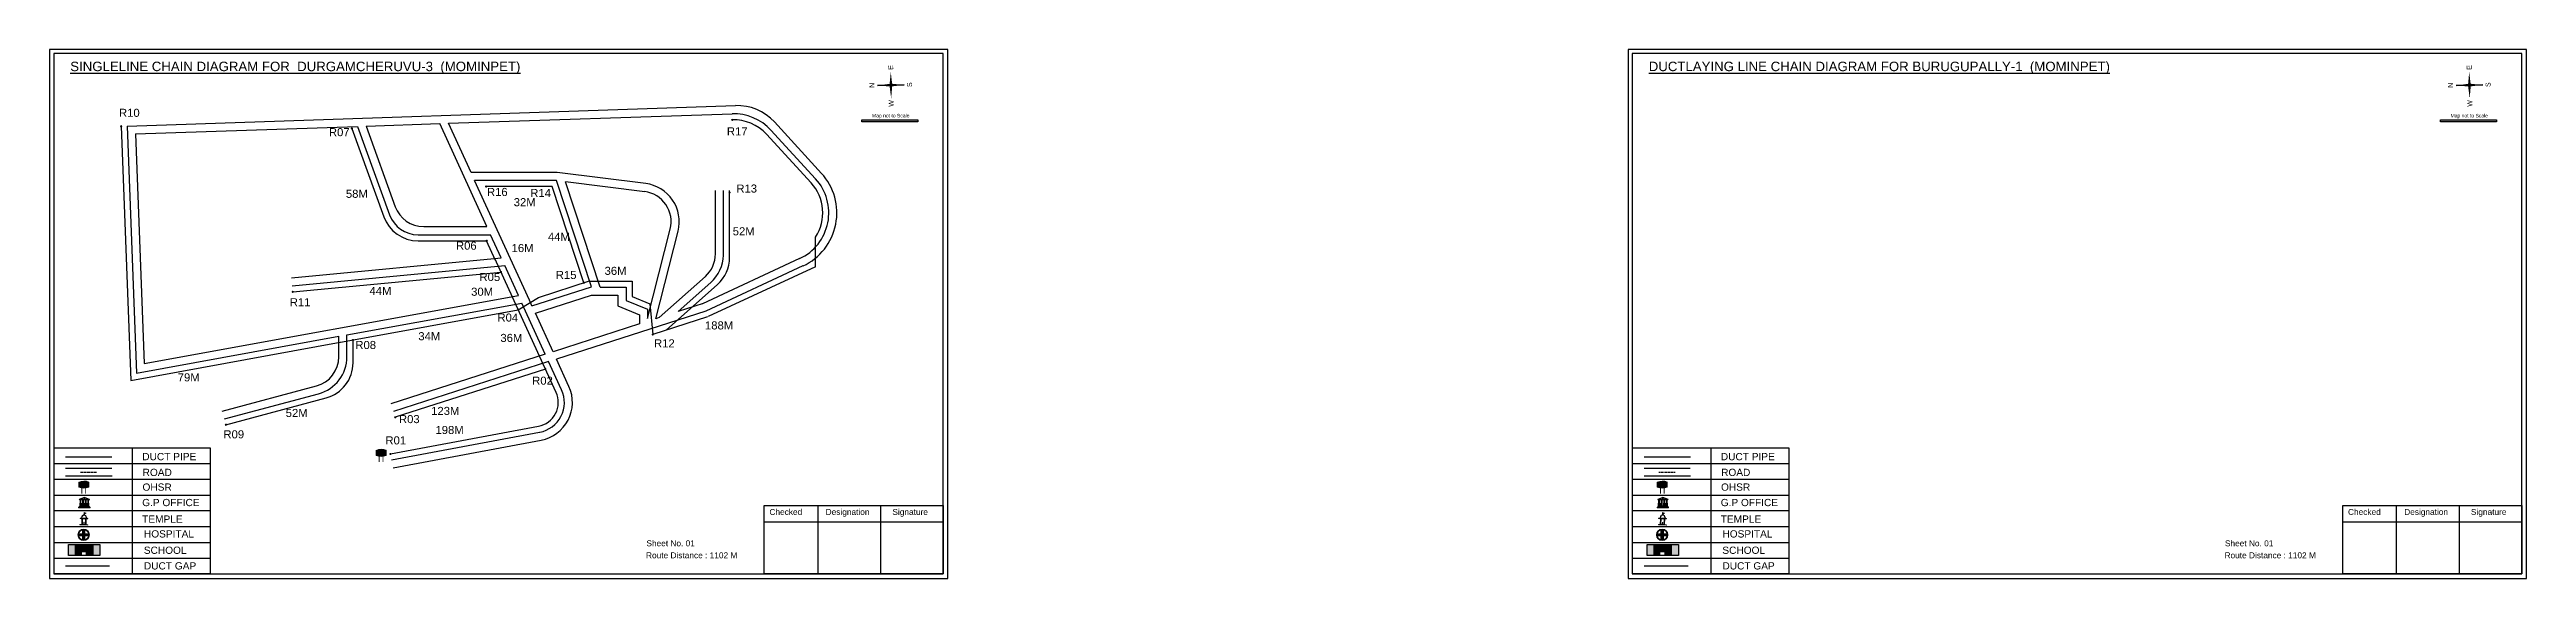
# Model space of a CAD drawing. Header units: inches. Extents: x 13 to 2552, y -2100 to 535.
# Drawn here: x 13 to 2467, y 10 to 535 of the extents above; entities that cross this region are included whole.
import ezdxf

# ---------------------------------------------------------------- set-up
doc = ezdxf.new("R2010")
doc.units = ezdxf.units.IN
doc.header["$MEASUREMENT"] = 0
doc.linetypes.add('DASHEDX2', pattern=[1.5, 1, -0.5])
doc.layers.add('LANDMARK', color=7, linetype='Continuous')
doc.layers.add('OHT', color=7, linetype='Continuous')
doc.styles.get("Standard").update_dxf_attribs({"font": 'arial.ttf'})

# ---------------------------------------------------------------- blocks, each defined once
blk = doc.blocks.new('OHT')
at = {"linetype": 'Continuous', "lineweight": 0, "true_color": 0x0ffffc}
blk.add_hatch(color=4, dxfattribs=at).paths.add_polyline_path([(0.01, 1), (0, 1, 0.101323), (-0.4, 0.92), (-0.4, 0.52, 0.194075), (0.4, 0.52), (0.4, 0.92, 0.097877)])
at = {"color": 4, "linetype": 'Continuous', "lineweight": 0, "true_color": 0x0ffffc, "flags": 128}
for points in [[(-0.4, 0.52), (-0.4, 0.92)], [(0.4, 0.52), (0.4, 0.92)]]:
    blk.add_lwpolyline(points, dxfattribs=at)
at = {"color": 4, "linetype": 'Continuous', "lineweight": 0, "true_color": 0x0ffffc, "const_width": 0.075, "flags": 128}
for points in [[(-0.15, 0), (-0.15, 0.48)], [(0.15, 0), (0.15, 0.47)]]:
    blk.add_lwpolyline(points, dxfattribs=at)
at = {"color": 4, "linetype": 'Continuous', "lineweight": 0, "true_color": 0x0ffffc}
for centre, radius, start, end in [((0.01, -0.02), 1.02, 67.3109, 113.4711), ((0, 1.51), 1.07, 247.7682, 291.7007)]:
    blk.add_arc(centre, radius, start, end, dxfattribs=at)
blk = doc.blocks.new('Government_Office')
at = {"linetype": 'Continuous', "lineweight": 0, "true_color": 0xff0000}
for points in [[(-0.5, 0.05), (0.5, 0.05), (0.5, 0), (-0.5, 0)], [(-0.45, 0.08), (-0.45, 0.12), (0.45, 0.12), (0.45, 0.08)], [(-0.4, 0.14), (-0.4, 0.18), (0.4, 0.18), (0.4, 0.14)]]:
    blk.add_hatch(color=1, dxfattribs=at).paths.add_polyline_path(points)
h = blk.add_hatch(color=1, dxfattribs=at)
h.paths.add_polyline_path([(0.44, 0.72), (0.45, 0.75), (0, 0.93), (-0.45, 0.75), (-0.44, 0.72)])
h.paths.add_polyline_path([(0.36, 0.75), (-0.36, 0.75), (0, 0.9)], flags=16)
h.paths.add_polyline_path([(0, 0.78, -1), (0, 0.87, -1)], flags=0)
h = blk.add_hatch(color=1, dxfattribs=at)
edge = h.paths.add_edge_path()
edge.add_line((-0.27, 0.2), (-0.3, 0.68))
edge.add_line((-0.3, 0.68), (-0.29, 0.68))
edge.add_arc((-0.28, 0.69), 0.0176, 225.304, 441.5659)
edge.add_line((-0.28, 0.7), (-0.39, 0.7))
edge.add_arc((-0.39, 0.69), 0.0176, 98.4341, 314.696)
edge.add_line((-0.38, 0.68), (-0.37, 0.68))
edge.add_line((-0.37, 0.68), (-0.4, 0.2))
edge.add_line((-0.4, 0.2), (-0.27, 0.2))
h = blk.add_hatch(color=1, dxfattribs=at)
edge = h.paths.add_edge_path()
edge.add_line((-0.05, 0.2), (-0.07, 0.68))
edge.add_line((-0.07, 0.68), (-0.07, 0.68))
edge.add_arc((-0.05, 0.69), 0.0176, 225.304, 441.5659)
edge.add_line((-0.05, 0.7), (-0.17, 0.7))
edge.add_arc((-0.17, 0.69), 0.0176, 98.4341, 314.696)
edge.add_line((-0.16, 0.68), (-0.15, 0.68))
edge.add_line((-0.15, 0.68), (-0.18, 0.2))
edge.add_line((-0.18, 0.2), (-0.05, 0.2))
h = blk.add_hatch(color=1, dxfattribs=at)
edge = h.paths.add_edge_path()
edge.add_arc((0, 0.83), 0.0467, 90, 270)
edge.add_arc((0, 0.83), 0.0467, 270, 450)
h = blk.add_hatch(color=1, dxfattribs=at)
edge = h.paths.add_edge_path()
edge.add_line((0.18, 0.2), (0.15, 0.68))
edge.add_line((0.15, 0.68), (0.16, 0.68))
edge.add_arc((0.17, 0.69), 0.0176, 225.304, 441.5659)
edge.add_line((0.17, 0.7), (0.05, 0.7))
edge.add_arc((0.05, 0.69), 0.0176, 98.4341, 314.696)
edge.add_line((0.07, 0.68), (0.07, 0.68))
edge.add_line((0.07, 0.68), (0.05, 0.2))
edge.add_line((0.05, 0.2), (0.18, 0.2))
h = blk.add_hatch(color=1, dxfattribs=at)
edge = h.paths.add_edge_path()
edge.add_line((0.4, 0.2), (0.37, 0.68))
edge.add_line((0.37, 0.68), (0.38, 0.68))
edge.add_arc((0.39, 0.69), 0.0176, 225.304, 441.5659)
edge.add_line((0.4, 0.7), (0.28, 0.7))
edge.add_arc((0.28, 0.69), 0.0176, 98.4341, 314.696)
edge.add_line((0.29, 0.68), (0.3, 0.68))
edge.add_line((0.3, 0.68), (0.27, 0.2))
edge.add_line((0.27, 0.2), (0.4, 0.2))
at = {"color": 1, "linetype": 'Continuous', "lineweight": 0, "true_color": 0xff0000, "flags": 128}
for points in [[(-0.5, 0.05), (0.5, 0.05), (0.5, 0), (-0.5, 0)], [(-0.45, 0.75), (-0.44, 0.72), (0.44, 0.72), (0.45, 0.75), (0, 0.93)], [(-0.45, 0.08), (-0.45, 0.12), (0.45, 0.12), (0.45, 0.08)], [(-0.4, 0.14), (-0.4, 0.18), (0.4, 0.18), (0.4, 0.14)], [(-0.36, 0.75), (0.36, 0.75), (0, 0.9)]]:
    blk.add_lwpolyline(points, close=True, dxfattribs=at)
for points in [[(-0.27, 0.2), (-0.3, 0.68), (-0.29, 0.68, 1.379694), (-0.28, 0.7), (-0.39, 0.7, 1.379694), (-0.38, 0.68), (-0.37, 0.68), (-0.4, 0.2)], [(-0.05, 0.2), (-0.07, 0.68), (-0.07, 0.68, 1.379694), (-0.05, 0.7), (-0.17, 0.7, 1.379694), (-0.16, 0.68), (-0.15, 0.68), (-0.18, 0.2)], [(0, 0.87, 1), (0, 0.78, 1)], [(0.18, 0.2), (0.15, 0.68), (0.16, 0.68, 1.379694), (0.17, 0.7), (0.05, 0.7, 1.379694), (0.07, 0.68), (0.07, 0.68), (0.05, 0.2)], [(0.4, 0.2), (0.37, 0.68), (0.38, 0.68, 1.379694), (0.4, 0.7), (0.28, 0.7, 1.379694), (0.29, 0.68), (0.3, 0.68), (0.27, 0.2)]]:
    blk.add_lwpolyline(points, format="xyb", close=True, dxfattribs=at)
blk = doc.blocks.new('Temple')
at = {"linetype": 'Continuous', "lineweight": 0, "true_color": 0xff0000}
h = blk.add_hatch(color=1, dxfattribs=at)
edge = h.paths.add_edge_path()
edge.add_line((0.17, 0.49), (0.22, 0.49))
edge.add_line((0.22, 0.49), (0.22, 0.5))
edge.add_line((0.22, 0.5), (0.31, 0.5))
edge.add_line((0.31, 0.5), (0.31, 0.53))
edge.add_line((0.31, 0.53), (0.26, 0.53))
edge.add_line((0.26, 0.53), (0.26, 0.54))
edge.add_line((0.26, 0.54), (0.2, 0.54))
edge.add_spline(control_points=[(0.2, 0.54), (0.2, 0.59), (0.19, 0.64), (0.14, 0.74), (0.09, 0.79), (0.03, 0.8), (0.02, 0.81), (0.01, 0.81)], knot_values=[4.712389, 4.712389, 4.712389, 4.712389, 5.278166, 5.278166, 6.117402, 6.117402, 6.223801, 6.223801, 6.223801, 6.223801], degree=3, periodic=0)
edge.add_line((0.01, 0.81), (0.01, 0.79))
edge.add_line((0.01, 0.79), (-0.01, 0.79))
edge.add_line((-0.01, 0.79), (-0.01, 0.81))
edge.add_spline(control_points=[(-0.01, 0.81), (-0.05, 0.8), (-0.1, 0.78), (-0.17, 0.7), (-0.2, 0.63), (-0.2, 0.55), (-0.2, 0.55), (-0.2, 0.54)], knot_values=[6.343965, 6.343965, 6.343965, 6.343965, 6.956638, 6.956638, 7.795874, 7.795874, 7.853982, 7.853982, 7.853982, 7.853982], degree=3, periodic=0)
edge.add_line((-0.2, 0.54), (-0.26, 0.54))
edge.add_line((-0.26, 0.54), (-0.26, 0.53))
edge.add_line((-0.26, 0.53), (-0.31, 0.53))
edge.add_line((-0.31, 0.53), (-0.31, 0.5))
edge.add_line((-0.31, 0.5), (-0.22, 0.5))
edge.add_line((-0.22, 0.5), (-0.22, 0.49))
edge.add_line((-0.22, 0.49), (-0.17, 0.49))
edge.add_line((-0.17, 0.49), (-0.17, 0.07))
edge.add_arc((-0.2, 0.07), 0.03, -90, 0, ccw=False)
edge.add_line((-0.2, 0.04), (-0.26, 0.04))
edge.add_line((-0.26, 0.04), (-0.26, 0.03))
edge.add_line((-0.26, 0.03), (-0.31, 0.03))
edge.add_line((-0.31, 0.03), (-0.31, 0))
edge.add_line((-0.31, 0), (0.31, 0))
edge.add_line((0.31, 0), (0.31, 0.03))
edge.add_line((0.31, 0.03), (0.26, 0.03))
edge.add_line((0.26, 0.03), (0.26, 0.04))
edge.add_line((0.26, 0.04), (0.2, 0.04))
edge.add_arc((0.2, 0.07), 0.03, 180, 270, ccw=False)
edge.add_line((0.17, 0.07), (0.17, 0.49))
h.paths.add_polyline_path([(0.12, 0.07, -0.414214), (0.1, 0.04), (0.05, 0.04), (0.05, 0.03), (-0.05, 0.03), (-0.05, 0.04), (-0.1, 0.04, -0.414214), (-0.12, 0.07), (-0.12, 0.5), (0.12, 0.5)], flags=16)
edge = h.paths.add_edge_path(flags=16)
edge.add_ellipse((0, 0.54), major_axis=(0, 0.242), ratio=0.722808, start_angle=270, end_angle=450, ccw=False)
edge.add_line((0.17, 0.54), (-0.17, 0.54))
h.paths.add_polyline_path([(0.01, 0.23), (0.01, 0.07), (-0.01, 0.07), (-0.01, 0.23)], flags=0)
at = {"linetype": 'Continuous', "lineweight": 0, "true_color": 0xe66000}
blk.add_hatch(color=32, dxfattribs=at).paths.add_polyline_path([(-0.01, 1), (0.15, 0.93), (0, 0.85)])
at = {"linetype": 'Continuous', "lineweight": 0, "true_color": 0xff0000}
h = blk.add_hatch(color=1, dxfattribs=at)
edge = h.paths.add_edge_path()
edge.add_line((0.01, 0.86), (0, 0.85))
edge.add_line((0, 0.85), (0, 0.93))
edge.add_line((0, 0.93), (-0.01, 0.93))
edge.add_line((-0.01, 0.93), (-0.01, 0.81))
edge.add_spline(control_points=[(-0.01, 0.81), (0, 0.81), (0, 0.81), (0.01, 0.81)], knot_values=[6.223801, 6.223801, 6.223801, 6.223801, 6.343965, 6.343965, 6.343965, 6.343965], degree=3, periodic=0)
edge.add_line((0.01, 0.81), (0.01, 0.86))
h = blk.add_hatch(color=1, dxfattribs=at)
edge = h.paths.add_edge_path()
edge.add_line((0.01, 0.79), (0.01, 0.81))
edge.add_spline(control_points=[(0.01, 0.81), (0, 0.81), (0, 0.81), (-0.01, 0.81)], knot_values=[6.223801, 6.223801, 6.223801, 6.223801, 6.343965, 6.343965, 6.343965, 6.343965], degree=3, periodic=0)
edge.add_line((-0.01, 0.81), (-0.01, 0.79))
edge.add_line((-0.01, 0.79), (0.01, 0.79))
at = {"color": 1, "linetype": 'Continuous', "lineweight": 0, "true_color": 0xff0000, "flags": 128}
blk.add_lwpolyline([(0.2, 0.54), (0.26, 0.54), (0.26, 0.53), (0.31, 0.53), (0.31, 0.5), (0.22, 0.5), (0.22, 0.49), (0.17, 0.49), (0.17, 0.07, 0.414214), (0.2, 0.04), (0.26, 0.04), (0.26, 0.03), (0.31, 0.03), (0.31, 0), (-0.31, 0), (-0.31, 0.03), (-0.26, 0.03), (-0.26, 0.04), (-0.2, 0.04, 0.414214), (-0.17, 0.07), (-0.17, 0.49), (-0.22, 0.49), (-0.22, 0.5), (-0.31, 0.5), (-0.31, 0.53), (-0.26, 0.53), (-0.26, 0.54), (-0.2, 0.54)], format="xyb", dxfattribs=at)
blk.add_lwpolyline([(-0.17, 0.54), (0.17, 0.54)], dxfattribs=at)
blk.add_lwpolyline([(0.12, 0.5), (0.12, 0.07, -0.414214), (0.1, 0.04), (0.05, 0.04), (0.05, 0.03), (-0.05, 0.03), (-0.05, 0.04), (-0.1, 0.04, -0.414214), (-0.12, 0.07), (-0.12, 0.5)], format="xyb", close=True, dxfattribs=at)
at = {"color": 32, "linetype": 'Continuous', "lineweight": 0, "true_color": 0xe66000, "flags": 128}
blk.add_lwpolyline([(-0.01, 1), (0.15, 0.93), (0, 0.85), (-0.01, 1)], dxfattribs=at)
at = {"color": 1, "linetype": 'Continuous', "lineweight": 0, "true_color": 0xff0000, "flags": 128}
for points in [[(0.01, 0.93), (-0.01, 0.93), (-0.01, 0.79), (0.01, 0.79)], [(0.01, 0.23), (-0.01, 0.23), (-0.01, 0.07), (0.01, 0.07)]]:
    blk.add_lwpolyline(points, close=True, dxfattribs=at)
at = {"color": 1, "linetype": 'Continuous', "lineweight": 0, "true_color": 0xff0000}
blk.add_ellipse((0, 0.54), major_axis=(0, 0.242), ratio=0.722808, start_param=4.712389, end_param=7.853982, dxfattribs=at)
blk.add_open_spline([(0.2, 0.54), (0.2, 0.59), (0.19, 0.64), (0.14, 0.74), (0.09, 0.79), (-0.02, 0.82), (-0.08, 0.79), (-0.17, 0.7), (-0.2, 0.63), (-0.2, 0.55), (-0.2, 0.55), (-0.2, 0.54)], degree=3, knots=[4.712389, 4.712389, 4.712389, 4.712389, 5.278166, 5.278166, 6.117402, 6.117402, 6.956638, 6.956638, 7.795874, 7.795874, 7.853982, 7.853982, 7.853982, 7.853982], dxfattribs=at)
blk = doc.blocks.new('*U7')
at = {"color": 0, "linetype": 'DASHEDX2', "transparency": 16777216}
blk.add_line((-8.2, 0), (8, 0), dxfattribs=at)
blk = doc.blocks.new('Hospital')
at = {"linetype": 'Continuous', "lineweight": 0, "true_color": 0x000000}
h = blk.add_hatch(color=18, dxfattribs=at)
h.paths.add_polyline_path([(-0.5, 0, 1), (0.5, 0, 1)])
h.paths.add_polyline_path([(0.45, 0, -1), (-0.45, 0, -1)], flags=16)
at = {"linetype": 'Continuous', "true_color": 0xff0000}
blk.add_hatch(color=1, dxfattribs=at).paths.add_polyline_path([(-0.39, 0.08), (-0.08, 0.08), (-0.08, 0.39), (0.08, 0.39), (0.08, 0.08), (0.39, 0.08), (0.39, -0.08), (0.08, -0.08), (0.08, -0.39), (-0.08, -0.39), (-0.08, -0.08), (-0.39, -0.08)])
at = {"color": 1, "linetype": 'Continuous', "true_color": 0xff0000, "flags": 128}
blk.add_lwpolyline([(-0.39, 0.08), (-0.08, 0.08), (-0.08, 0.39), (0.08, 0.39), (0.08, 0.08), (0.39, 0.08), (0.39, -0.08), (0.08, -0.08), (0.08, -0.39), (-0.08, -0.39), (-0.08, -0.08), (-0.39, -0.08)], close=True, dxfattribs=at)
at = {"color": 18, "linetype": 'Continuous', "lineweight": 0, "true_color": 0x000000}
for radius in [0.5, 0.446]:
    blk.add_circle((0, 0), radius, dxfattribs=at)
blk = doc.blocks.new('*U8')
at = {"color": 0, "linetype": 'DASHEDX2', "transparency": 16777216}
blk.add_line((-8.2, 0), (8, 0), dxfattribs=at)

msp = doc.modelspace()

# ---------------------------------------------------------------- hatches: boundary and pattern name
at = {"ltscale": 0.5}
h = msp.add_hatch(color=5, dxfattribs=at)
h.dxf.hatch_style = 1
h.paths.add_polyline_path([(690.7, 465.2, 1), (688.5, 465.2, 1)])
h = msp.add_hatch(color=5, dxfattribs=at)
h.dxf.hatch_style = 1
h.paths.add_polyline_path([(85.3, 458.8, 1), (83, 458.8, 1)])
h = msp.add_hatch(color=5, dxfattribs=at)
h.dxf.hatch_style = 1
h.paths.add_polyline_path([(313.9, 456.7, 1), (311.6, 456.7, 1)])
at = {"true_color": 0x0093dd}
h = msp.add_hatch(color=142, dxfattribs=at)
h.dxf.hatch_style = 1
h.paths.add_polyline_path([(818, 465.1), (818, 463.2), (873.5, 463.4), (873.5, 465.2)])
h = msp.add_hatch(color=142, dxfattribs=at)
h.dxf.hatch_style = 1
h.paths.add_polyline_path([(2382, 465.1), (2382, 463.2), (2437.5, 463.4), (2437.5, 465.2)])
at = {"ltscale": 0.5}
h = msp.add_hatch(color=5, dxfattribs=at)
h.dxf.hatch_style = 1
h.paths.add_polyline_path([(446.9, 399.1, 1), (444.6, 399.1, 1)])
h = msp.add_hatch(color=5, dxfattribs=at)
h.dxf.hatch_style = 1
h.paths.add_polyline_path([(688.1, 393.2, 1), (685.9, 393.2, 1)])
h = msp.add_hatch(color=5, dxfattribs=at)
h.dxf.hatch_style = 1
h.paths.add_polyline_path([(447.5, 345.3, 1), (445.2, 345.3, 1)])
h = msp.add_hatch(color=5, dxfattribs=at)
h.dxf.hatch_style = 1
h.paths.add_polyline_path([(255.3, 294.7, 1), (253, 294.7, 1)])
h = msp.add_hatch(color=5, dxfattribs=at)
h.dxf.hatch_style = 1
h.paths.add_polyline_path([(461.7, 314.3, 1), (459.4, 314.3, 1)])
h = msp.add_hatch(color=5, dxfattribs=at)
h.dxf.hatch_style = 1
h.paths.add_polyline_path([(543.8, 303.7, 1), (541.5, 303.7, 1)])
h = msp.add_hatch(color=5, dxfattribs=at)
h.dxf.hatch_style = 1
h.paths.add_polyline_path([(478.8, 276.9, 1), (476.5, 276.9, 1)])
h = msp.add_hatch(color=5, dxfattribs=at)
h.dxf.hatch_style = 1
h.paths.add_polyline_path([(315, 247, 1), (312.8, 247, 1)])
h = msp.add_hatch(color=5, dxfattribs=at)
h.dxf.hatch_style = 1
h.paths.add_polyline_path([(612, 252.4, 1), (609.7, 252.4, 1)])
h = msp.add_hatch(color=5, dxfattribs=at)
h.dxf.hatch_style = 1
h.paths.add_polyline_path([(505.6, 218.1, 1), (503.4, 218.1, 1)])
h = msp.add_hatch(color=5, dxfattribs=at)
h.dxf.hatch_style = 1
h.paths.add_polyline_path([(189.1, 162.9, 1), (186.8, 162.9, 1)])
h = msp.add_hatch(color=5, dxfattribs=at)
h.dxf.hatch_style = 1
h.paths.add_polyline_path([(356.9, 170.3, 1), (354.6, 170.3, 1)])
h = msp.add_hatch(color=5, dxfattribs=at)
h.dxf.hatch_style = 1
h.paths.add_polyline_path([(352.1, 133.9, 1), (349.9, 133.9, 1)])
at = {"true_color": 0xc8c92d}
h = msp.add_hatch(color=52, dxfattribs=at)
h.dxf.hatch_style = 1
h.paths.add_polyline_path([(38.2, 44.1), (32, 44.1), (32, 33.1), (38.2, 33.1)])
h.paths.add_polyline_path([(63, 44.1), (56.8, 44.1), (56.8, 33.1), (63, 33.1)])
at = {"true_color": 0x293189}
h = msp.add_hatch(color=177, dxfattribs=at)
h.dxf.hatch_style = 1
h.paths.add_polyline_path([(56.8, 44.1), (38.2, 44.1), (38.2, 33.1), (45.2, 33.1), (45.2, 36.7), (49, 36.7), (49, 33.1), (56.8, 33.1)])
h.paths.add_polyline_path([(40.8, 41.7), (39.5, 41.7), (39.5, 42.9), (40.8, 42.9)], flags=16)
h.paths.add_polyline_path([(53.7, 41.7), (53.7, 42.9), (55.1, 42.9), (55.1, 41.7)], flags=16)
at = {"true_color": 0xc8c92d}
h = msp.add_hatch(color=52, dxfattribs=at)
h.dxf.hatch_style = 1
h.paths.add_polyline_path([(1602.2, 44.1), (1596, 44.1), (1596, 33.1), (1602.2, 33.1)])
h.paths.add_polyline_path([(1627, 44.1), (1620.8, 44.1), (1620.8, 33.1), (1627, 33.1)])
at = {"true_color": 0x293189}
h = msp.add_hatch(color=177, dxfattribs=at)
h.dxf.hatch_style = 1
h.paths.add_polyline_path([(1620.8, 44.1), (1602.2, 44.1), (1602.2, 33.1), (1609.2, 33.1), (1609.2, 36.7), (1613, 36.7), (1613, 33.1), (1620.8, 33.1)])
h.paths.add_polyline_path([(1604.8, 41.7), (1603.4, 41.7), (1603.4, 42.9), (1604.8, 42.9)], flags=16)
h.paths.add_polyline_path([(1617.7, 41.7), (1617.7, 42.9), (1619.1, 42.9), (1619.1, 41.7)], flags=16)

# ---------------------------------------------------------------- linework, layer by layer
for p, q in [((860, 499.8), (833.7, 499.3)), ((833.7, 499.3), (860, 499.8)), ((860, 499.8), (833.7, 499.3)), ((846.9, 499.5), (860, 499.8)), ((2424, 499.8), (2397.7, 499.3)), ((2397.7, 499.3), (2424, 499.8)), ((2424, 499.8), (2397.7, 499.3)), ((2410.9, 499.5), (2424, 499.8)), ((90.1, 459.1), (692.8, 479.3)), ((408.5, 461.8), (689.4, 471.2)), ((90.1, 459.1), (99.3, 214)), ((98.4, 451.3), (318.4, 458.7)), ((98.4, 451.3), (107, 223.5)), ((318.4, 458.7), (350, 371.1)), ((326.8, 459), (399.8, 461.5)), ((326.8, 459), (355.7, 379.1)), ((446.5, 359.3), (399.8, 461.5)), ((430.8, 413.1), (408.5, 461.8)), ((727.9, 455), (772.2, 406.7)), ((731.4, 463.1), (778.1, 412.1)), ((516.1, 413.1), (430.8, 413.1)), ((515.6, 405.1), (434.4, 405.1)), ((488.7, 286.3), (434.4, 405.1)), ((550.2, 299.8), (515.6, 405.1)), ((603.9, 402), (516.1, 413.1)), ((602.9, 394), (524.4, 403.9)), ((558.8, 299.4), (524.4, 403.9)), ((673, 332.3), (673, 395.1)), ((681, 331), (681, 395.1)), ((378.3, 351.3), (450.2, 351.3)), ((383.9, 359.3), (446.5, 359.3)), ((460.7, 328.4), (450.2, 351.3)), ((605.6, 268.1), (628.2, 356.9)), ((613.8, 268), (636, 354.9)), ((252.8, 308.6), (460.7, 328.4)), ((253.6, 300.7), (464.2, 320.7)), ((477.7, 291.2), (464.2, 320.7)), ((756.4, 327.6), (660, 282.8)), ((759.7, 320.4), (663.4, 275.6)), ((491.2, 280.8), (550.2, 299.8)), ((544.5, 297.9), (544.5, 298)), ((558.8, 299.4), (584.4, 299.4)), ((584.4, 299.4), (584.4, 286.1)), ((617.2, 269.1), (663, 310)), ((636, 275.2), (668.3, 304)), ((107, 223.5), (477.7, 291.2)), ((307.9, 252), (481.1, 283.6)), ((504.4, 232.8), (481.1, 283.6)), ((491.2, 280.8), (488.7, 286.3)), ((494.6, 273.5), (550.2, 291.4)), ((512.1, 235.3), (494.6, 273.5)), ((663.4, 275.6), (515.4, 228)), ((550.2, 291.4), (576.4, 291.4)), ((576.4, 291.4), (576.4, 280.7)), ((576.4, 280.7), (597.6, 272)), ((584.4, 286.1), (605.6, 277.4)), ((597.6, 272), (597.6, 262.8)), ((605.6, 277.4), (605.6, 268.1)), ((660.9, 283.2), (636, 275.2)), ((99.3, 214), (299.9, 250.6)), ((299.9, 230.4), (299.9, 250.6)), ((307.9, 230.4), (307.9, 252)), ((597.6, 262.8), (512.1, 235.3)), ((617.2, 269.1), (613.8, 268)), ((504.4, 232.8), (351.4, 183.6)), ((507.7, 225.5), (353.9, 176)), ((520.5, 197.5), (507.7, 225.5)), ((527.8, 200.9), (515.4, 228)), ((184.3, 176.4), (277.7, 201.5)), ((186.4, 168.7), (279.7, 193.7)), ((352.1, 128), (498.8, 155.6)), ((353.6, 120.1), (500.3, 147.7)), ((17.3, 139.6), (17.3, 16.4)), ((172.8, 124), (17.3, 124)), ((95.1, 139.6), (95.1, 15.2)), ((1581.3, 139.6), (1581.3, 16.4)), ((1736.8, 124), (1581.3, 124)), ((1659.1, 139.6), (1659.1, 15.2)), ((172.8, 108.5), (17.3, 108.5)), ((29, 119.7), (74.9, 119.7)), ((29, 112.2), (75.1, 112.2)), ((1736.8, 108.5), (1581.3, 108.5)), ((1593, 119.7), (1638.8, 119.7)), ((1593, 112.2), (1639.1, 112.2)), ((172.8, 92.9), (17.3, 92.9)), ((172.8, 77.4), (17.3, 77.4)), ((1736.8, 92.9), (1581.3, 92.9)), ((1736.8, 77.4), (1581.3, 77.4)), ((172.8, 61.8), (17.3, 61.8)), ((1736.8, 61.8), (1581.3, 61.8)), ((17.3, 46.3), (172.8, 46.3)), ((17.3, 30.7), (172.8, 30.7)), ((1581.3, 46.3), (1736.8, 46.3)), ((1581.3, 30.7), (1736.8, 30.7)), ((17.3, 16.4), (17.3, 15.2)), ((17.3, 16.1), (17.3, 15.2)), ((172.8, 15.2), (17.3, 15.2)), ((1581.3, 16.4), (1581.3, 15.2)), ((1581.3, 16.1), (1581.3, 15.2)), ((1736.8, 15.2), (1581.3, 15.2))]:
    msp.add_line(p, q)
at = {"color": 1}
for p, q in [((833.7, 499.3), (846.9, 499.5)), ((2397.7, 499.3), (2410.9, 499.5))]:
    msp.add_line(p, q, dxfattribs=at)
at = {"color": 5}
for p, q in [((84.1, 458.8), (93.6, 206.8)), ((312.7, 456.7), (344.4, 369.1)), ((723.5, 451), (767.7, 402.7)), ((511.3, 399.1), (445.8, 399.1)), ((542.6, 303.7), (511.3, 399.1)), ((687, 328.8), (687, 395.1)), ((378.3, 345.3), (446.3, 345.3)), ((455.2, 325.9), (446.3, 345.3)), ((772.2, 319.5), (772.2, 349)), ((472.3, 288.7), (454.4, 327.8)), ((772.2, 319.5), (665.9, 270.1)), ((254.2, 294.7), (460.5, 314.3)), ((497.7, 289.2), (548.3, 305.5)), ((548.4, 305.4), (590.4, 305.4)), ((590.4, 305.4), (590.4, 290.1)), ((624.3, 256.7), (674.9, 301.9)), ((299.9, 244.5), (477.6, 276.9)), ((498.9, 230.3), (471.6, 290)), ((477.6, 276.9), (497.7, 289.2)), ((590.4, 290.1), (607.9, 282.9)), ((607.9, 282.9), (610.9, 252.4)), ((313.9, 224.3), (313.9, 247)), ((665.2, 269.9), (610.9, 252.4)), ((93.6, 206.8), (301, 244.7)), ((515.1, 195), (498.6, 231)), ((504.5, 218.1), (355.7, 170.3)), ((188, 162.9), (287.2, 189.5)), ((351, 133.9), (497.7, 161.5))]:
    msp.add_line(p, q, dxfattribs=at)
at = {"color": 242, "true_color": 0xcd2027}
for p, q in [((774.4, 83), (774.4, 15.1)), ((836.6, 83), (836.6, 15.1)), ((2338.4, 83), (2338.4, 15.1)), ((2400.6, 83), (2400.6, 15.1)), ((721.4, 66.6), (898.6, 66.6)), ((2285.4, 66.6), (2462.6, 66.6))]:
    msp.add_line(p, q, dxfattribs=at)
for points in [[(13.2, 535), (13.2, 10.5), (903.3, 10.5), (903.3, 535)], [(17.3, 530.9), (17.3, 15.2), (898.6, 15.2), (898.6, 530.9)], [(1577.2, 535), (1577.2, 10.5), (2467.3, 10.5), (2467.3, 535)], [(1581.3, 530.9), (1581.3, 15.2), (2462.6, 15.2), (2462.6, 530.9)], [(63.1, 44.1), (63.1, 33.1), (32, 33.1), (32, 44.1)], [(40.8, 42.9), (40.8, 41.7), (39.5, 41.7), (39.5, 42.9)], [(53.7, 41.7), (53.7, 42.9), (55.1, 42.9), (55.1, 41.7)], [(1627.1, 44.1), (1627.1, 33.1), (1596, 33.1), (1596, 44.1)], [(1604.8, 42.9), (1604.8, 41.7), (1603.4, 41.7), (1603.4, 42.9)], [(1617.7, 41.7), (1617.7, 42.9), (1619.1, 42.9), (1619.1, 41.7)]]:
    msp.add_lwpolyline(points, close=True)
at = {"color": 142, "true_color": 0x0093dd}
for points in [[(873.5, 463.4), (818, 463.2), (818, 465.1), (873.5, 465.2), (873.5, 463.4)], [(2437.5, 463.4), (2382, 463.2), (2382, 465.1), (2437.5, 465.2), (2437.5, 463.4)]]:
    msp.add_lwpolyline(points, dxfattribs=at)
for points in [[(172.8, 15.2), (172.8, 139.6), (17.3, 139.6)], [(1736.8, 15.2), (1736.8, 139.6), (1581.3, 139.6)], [(43.8, 33.1), (43.8, 37.2), (50.4, 37.2), (50.4, 33.1)], [(1607.8, 33.1), (1607.8, 37.2), (1614.4, 37.2), (1614.4, 33.1)]]:
    msp.add_lwpolyline(points)
at = {"color": 242, "true_color": 0xcd2027}
for points in [[(898.6, 15.1), (721.4, 15.1), (721.4, 83), (898.6, 83)], [(2462.6, 15.1), (2285.4, 15.1), (2285.4, 83), (2462.6, 83)]]:
    msp.add_lwpolyline(points, close=True, dxfattribs=at)
for centre, radius, start, end in [((691.1, 421.2), 50, 42.4764, 91.9274), ((694.5, 429.4), 50, 42.4764, 91.9274), ((599.1, 364.3), 30, 345.6999, 82.8107), ((599.1, 364.3), 38, 345.6999, 82.8107), ((735.3, 373), 50, 294.9284, 42.4764), ((735.3, 373), 58, 294.9284, 42.4764), ((378.3, 381.3), 30, 199.8704, 270), ((383.9, 389.3), 30, 199.8704, 270), ((643, 332.3), 30, 311.753, 0), ((643, 332.3), 38, 311.753, 358.0175), ((269.9, 230.4), 30, 285.0132, 360), ((269.9, 230.4), 38, 285.0132, 360), ((493.3, 185), 30, 280.6389, 24.5797), ((493.3, 185), 38, 280.6389, 24.5797)]:
    msp.add_arc(centre, radius, start, end)
at = {"color": 5}
for centre, radius, start, end in [((691.1, 421.2), 44, 42.4764, 91.9274), ((735.3, 373), 44, 326.9437, 42.4764), ((378.3, 381.3), 36, 199.8704, 270), ((651, 328.8), 36, 311.753, 0), ((277.9, 224.3), 36, 285.0132, 0), ((493.3, 185), 24, 280.6389, 24.5797)]:
    msp.add_arc(centre, radius, start, end, dxfattribs=at)
at = {"color": 1}
for points in [[(846.9, 498.2), (846.9, 501.1), (833.7, 499.3)], [(846.9, 498.2), (846.9, 501.1), (833.7, 499.3)], [(2410.9, 498.2), (2410.9, 501.1), (2397.7, 499.3)], [(2410.9, 498.2), (2410.9, 501.1), (2397.7, 499.3)]]:
    msp.add_solid(points, dxfattribs=at)
for points in [[(848.2, 499.6), (845.4, 499.5), (846.7, 512.7)], [(848.2, 499.6), (845.4, 499.5), (846.7, 512.7)], [(848.2, 499.6), (845.4, 499.5), (847.1, 486.4)], [(848.2, 499.6), (845.4, 499.5), (847.1, 486.4)], [(846.9, 498.3), (846.9, 501.1), (860, 499.8)], [(846.9, 498.3), (846.9, 501.1), (860, 499.8)], [(2412.2, 499.6), (2409.4, 499.5), (2410.6, 512.7)], [(2412.2, 499.6), (2409.4, 499.5), (2410.6, 512.7)], [(2412.2, 499.6), (2409.4, 499.5), (2411.1, 486.4)], [(2412.2, 499.6), (2409.4, 499.5), (2411.1, 486.4)], [(2410.9, 498.3), (2410.9, 501.1), (2424, 499.8)], [(2410.9, 498.3), (2410.9, 501.1), (2424, 499.8)]]:
    msp.add_solid(points)
at = {"layer": 'OHT', "color": 5}
for p, q in [((29.1, 131.1), (75, 131.1)), ((1593.1, 131.1), (1639, 131.1))]:
    msp.add_line(p, q, dxfattribs=at)
at = {"layer": 'OHT', "color": 1}
for p, q in [((29.1, 22.9), (72.7, 22.9)), ((1593.1, 22.9), (1636.7, 22.9))]:
    msp.add_line(p, q, dxfattribs=at)

# ---------------------------------------------------------------- block references
at = {"linetype": 'DASHEDX2'}
for name, p in [('*U7', (52, 116)), ('*U8', (1616, 116))]:
    msp.add_blockref(name, p, dxfattribs=at)
at = {"layer": 'LANDMARK'}
for name, p, xscale, yscale, zscale in [('Government_Office', (47.7, 80.5), 11.32114773247135, 11.32114773247135, 11.32114773247135), ('Government_Office', (1611.7, 80.5), 11.32114773247135, 11.32114773247135, 11.32114773247135), ('Hospital', (47, 53.8), 11.41772014427468, 11.41772014427468, 11.41772014427468), ('Hospital', (1611, 53.8), 11.41772014427468, 11.41772014427468, 11.41772014427468)]:
    msp.add_blockref(name, p, dxfattribs=dict(at, xscale=xscale, yscale=yscale, zscale=zscale))
at = {"layer": 'LANDMARK', "xscale": 12.62452535729322, "yscale": 12.62452535729322, "zscale": 12.62452535729322, "rotation": 358.3713438591284}
for p in [(47.2, 63.4), (1611.2, 63.4)]:
    msp.add_blockref('Temple', p, dxfattribs=at)
at = {"layer": 'OHT', "xscale": 12.45189723782068, "yscale": 12.45189723782068, "zscale": 12.45189723782068}
for p in [(341.7, 126.1), (47.1, 94.6), (1611.1, 94.6)]:
    msp.add_blockref('OHT', p, dxfattribs=at)

# ---------------------------------------------------------------- texts
at = {"color": 242, "true_color": 0xcd2027}
for s, p in [('%%USINGLELINE CHAIN DIAGRAM FOR  DURGAMCHERUVU-3  (MOMINPET)', (33.7, 513.5)), ('%%UDUCTLAYING LINE CHAIN DIAGRAM FOR BURUGUPALLY-1  (MOMINPET)', (1597.7, 513.5))]:
    msp.add_text(s, height=9.375, dxfattribs=at).set_placement(p)
for s, p in [('E', (849.1, 514.9)), ('E', (2413.1, 514.9)), ('N', (830.5, 497)), ('S', (867.8, 497.8)), ('N', (2394.5, 497)), ('S', (2431.8, 497.8)), ('W', (849.7, 478.3)), ('W', (2413.7, 478.3))]:
    msp.add_text(s, height=4.95, rotation=91.0063).set_placement(p)
for s, height, p in [('R10', 8, (82, 468.2)), ('Map not to Scale', 3.542, (828.1, 467.6)), ('Map not to Scale', 3.542, (2392.1, 467.6)), ('R07', 8, (290, 449)), ('R17', 8, (684.3, 449.8)), ('58M', 8, (306.8, 387.9)), ('R16', 8, (446.6, 389.7)), ('R14', 8, (489.5, 388.7)), ('R13', 8, (693.7, 393.1)), ('32M', 8, (473.1, 379.6)), ('R06', 8, (415.9, 336.5)), ('44M', 8, (507, 345.2)), ('52M', 8, (690.1, 350.7)), ('16M', 8, (471, 334.1)), ('36M', 8, (563.1, 311.5)), ('44M', 8, (330.2, 291.6)), ('30M', 8, (430.9, 290.8)), ('R05', 8, (439.2, 305.4)), ('R15', 8, (514.8, 307.4)), ('R11', 8, (251.2, 280.4)), ('R04', 8, (457, 265.2)), ('R08', 8, (316.2, 238)), ('34M', 8, (378.6, 246.7)), ('36M', 8, (459.9, 245)), ('R12', 8, (612.1, 239.6)), ('188M', 8, (662.6, 257.4)), ('79M', 8, (140.2, 205.9)), ('R02', 8, (491.4, 202.6)), ('52M', 8, (247.2, 170.6)), ('R03', 8, (359.4, 164.5)), ('123M', 8, (391.3, 172.6)), ('R09', 8, (185.5, 149.4)), ('R01', 8, (346, 143.4)), ('198M', 8, (395.6, 153.7)), ('DUCT PIPE', 7.18, (105.1, 127.7)), ('DUCT PIPE', 7.18, (1669.1, 127.7)), ('OHSR', 7.18, (105.3, 97.5)), ('ROAD ', 7.18, (105.4, 112.1)), ('OHSR', 7.18, (1669.3, 97.5)), ('ROAD ', 7.18, (1669.4, 112.1)), ('G.P OFFICE', 7.18, (105, 82.2)), ('Checked', 5.89, (726.5, 73.5)), ('Designation', 5.886, (782.2, 73.5)), ('Signature', 5.89, (848.3, 73.5)), ('G.P OFFICE', 7.18, (1669, 82.2)), ('Checked', 5.89, (2290.5, 73.5)), ('Designation', 5.886, (2346.2, 73.5)), ('Signature', 5.89, (2412.3, 73.5)), ('TEMPLE', 7.18, (105, 65.8)), ('HOSPITAL', 7.18, (106.7, 51.1)), ('TEMPLE', 7.18, (1669, 65.8)), ('HOSPITAL', 7.18, (1670.7, 51.1)), ('SCHOOL', 7.18, (106.6, 34.9)), ('DUCT GAP', 7.18, (106.7, 19.4)), ('Route Distance : 1102 M', 5.886, (604.2, 30.5)), ('Sheet No. 01', 5.886, (604.6, 42.4)), ('SCHOOL', 7.18, (1670.6, 34.9)), ('DUCT GAP', 7.18, (1670.7, 19.4)), ('Route Distance : 1102 M', 5.886, (2168.2, 30.5)), ('Sheet No. 01', 5.886, (2168.6, 42.4))]:
    msp.add_text(s, height=height).set_placement(p)

doc.saveas('drawing.dxf')
